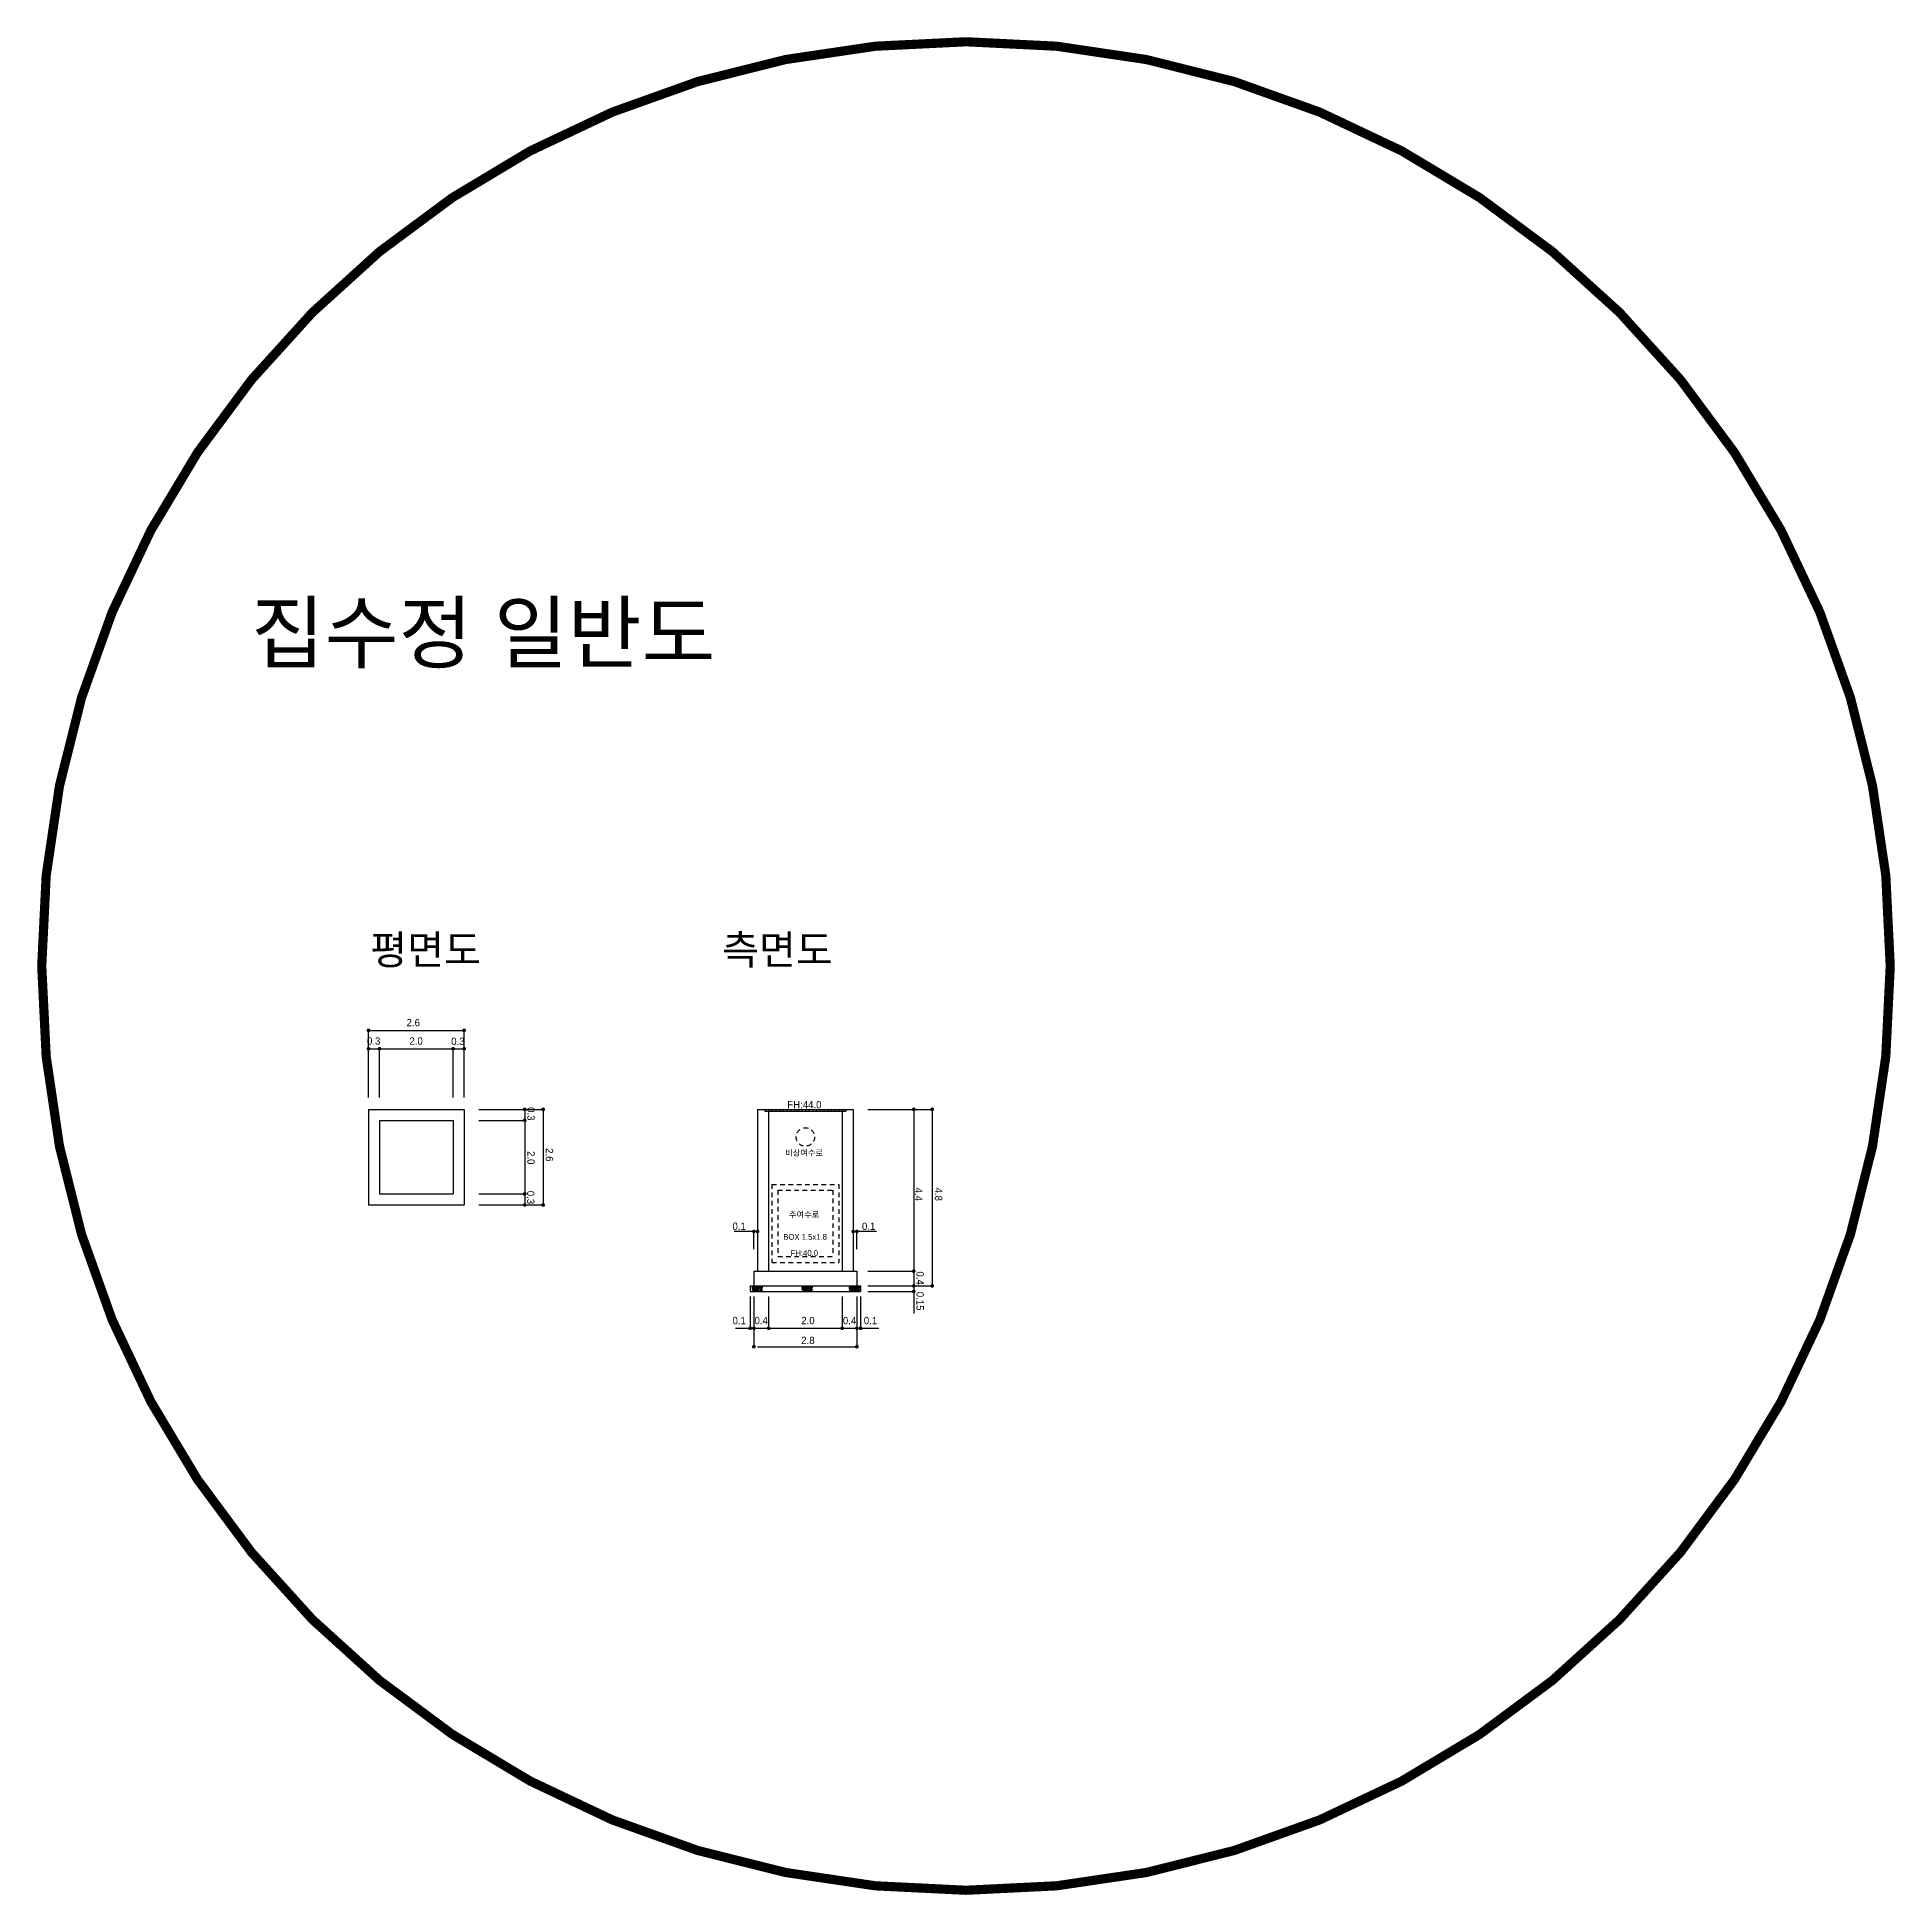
# Model space of a CAD drawing. Extents: x 230860 to 235519, y 342878 to 344985.
# Drawn here: x 230999.2 to 231049.7, y 342892.3 to 342942.8 of the extents above; entities that cross this region are included whole.
import ezdxf
from ezdxf.enums import TextEntityAlignment as Align

# ---------------------------------------------------------------- set-up
doc = ezdxf.new("R2010")
doc.units = 0
doc.linetypes.add('HIDDEN2', pattern=[0.1875, 0.125, -0.0625])
doc.layers.add('ARHT', color=7, linetype='Continuous')
doc.layers.add('storm_집수정', color=4, linetype='Continuous')
doc.layers.add('블럭명', color=7, linetype='Continuous', lineweight=0)
doc.styles.get("Standard").update_dxf_attribs({"font": 'Dotum.TTF'})

msp = doc.modelspace()

# ---------------------------------------------------------------- linework, layer by layer
for p, q in [((231008.186, 342915.801), (231010.786, 342915.801)), ((231008.186, 342913.979), (231008.186, 342915.801)), ((231010.786, 342913.979), (231010.786, 342915.801)), ((231008.186, 342915.301), (231010.786, 342915.301)), ((231008.486, 342913.979), (231008.486, 342915.301)), ((231010.486, 342913.979), (231010.486, 342915.301)), ((231011.182, 342913.654), (231012.933, 342913.654)), ((231011.182, 342913.354), (231012.433, 342913.354)), ((231012.433, 342913.654), (231012.433, 342911.054)), ((231012.933, 342913.654), (231012.933, 342911.054)), ((231021.759, 342913.654), (231023.509, 342913.654)), ((231023.009, 342913.654), (231023.009, 342908.1)), ((231023.509, 342913.654), (231023.509, 342908.854)), ((231011.182, 342911.354), (231012.433, 342911.354)), ((231011.182, 342911.054), (231012.933, 342911.054)), ((231018.762, 342910.333), (231018.129, 342910.333)), ((231018.662, 342909.857), (231018.662, 342910.333)), ((231021.995, 342910.333), (231021.362, 342910.333)), ((231021.462, 342909.857), (231021.462, 342910.333)), ((231021.759, 342909.254), (231023.009, 342909.254)), ((231021.759, 342908.854), (231023.509, 342908.854)), ((231021.759, 342908.704), (231023.009, 342908.704)), ((231018.562, 342908.566), (231018.562, 342907.702)), ((231018.662, 342908.566), (231018.662, 342907.202)), ((231019.062, 342908.566), (231019.062, 342907.702)), ((231021.062, 342908.566), (231021.062, 342907.702)), ((231021.462, 342908.566), (231021.462, 342907.202)), ((231021.562, 342908.566), (231021.562, 342907.702)), ((231018.162, 342907.702), (231022.062, 342907.702)), ((231018.762, 342907.202), (231021.462, 342907.202))]:
    msp.add_line(p, q)
at = {"color": 0, "linetype": 'HIDDEN2'}
for p, q in [((231019.152, 342911.614), (231020.972, 342911.614)), ((231019.152, 342911.614), (231019.152, 342909.494)), ((231019.312, 342911.454), (231019.312, 342909.654)), ((231019.312, 342911.454), (231020.812, 342911.454)), ((231020.812, 342911.454), (231020.812, 342909.654)), ((231020.972, 342911.614), (231020.972, 342909.494)), ((231019.312, 342909.654), (231020.812, 342909.654)), ((231019.152, 342909.494), (231020.972, 342909.494))]:
    msp.add_line(p, q, dxfattribs=at)
at = {"color": 1, "const_width": 0.25}
msp.add_lwpolyline([(230999.303, 342917.55, 1), (231049.553, 342917.55, 1)], format="xyb", close=True, dxfattribs=at)
at = {"const_width": 0.05}
for points in [[(231008.161, 342915.801, 1), (231008.211, 342915.801, 1)], [(231010.761, 342915.801, 1), (231010.811, 342915.801, 1)], [(231008.161, 342915.301, 1), (231008.211, 342915.301, 1)], [(231008.461, 342915.301, 1), (231008.511, 342915.301, 1)], [(231010.461, 342915.301, 1), (231010.511, 342915.301, 1)], [(231010.761, 342915.301, 1), (231010.811, 342915.301, 1)], [(231012.408, 342913.654, 1), (231012.458, 342913.654, 1)], [(231012.908, 342913.654, 1), (231012.958, 342913.654, 1)], [(231022.984, 342913.654, 1), (231023.034, 342913.654, 1)], [(231023.484, 342913.654, 1), (231023.534, 342913.654, 1)], [(231012.408, 342913.354, 1), (231012.458, 342913.354, 1)], [(231012.408, 342911.354, 1), (231012.458, 342911.354, 1)], [(231012.408, 342911.054, 1), (231012.458, 342911.054, 1)], [(231012.908, 342911.054, 1), (231012.958, 342911.054, 1)], [(231018.637, 342910.333, 1), (231018.687, 342910.333, 1)], [(231018.737, 342910.333, 1), (231018.787, 342910.333, 1)], [(231021.337, 342910.333, 1), (231021.387, 342910.333, 1)], [(231021.437, 342910.333, 1), (231021.487, 342910.333, 1)], [(231022.984, 342909.254, 1), (231023.034, 342909.254, 1)], [(231022.984, 342908.854, 1), (231023.034, 342908.854, 1)], [(231022.984, 342908.704, 1), (231023.034, 342908.704, 1)], [(231023.484, 342908.854, 1), (231023.534, 342908.854, 1)], [(231018.537, 342907.702, 1), (231018.587, 342907.702, 1)], [(231018.637, 342907.702, 1), (231018.687, 342907.702, 1)], [(231019.037, 342907.702, 1), (231019.087, 342907.702, 1)], [(231021.037, 342907.702, 1), (231021.087, 342907.702, 1)], [(231021.437, 342907.702, 1), (231021.487, 342907.702, 1)], [(231021.537, 342907.702, 1), (231021.587, 342907.702, 1)], [(231018.637, 342907.202, 1), (231018.687, 342907.202, 1)], [(231021.437, 342907.202, 1), (231021.487, 342907.202, 1)]]:
    msp.add_lwpolyline(points, format="xyb", close=True, dxfattribs=at)
at = {"color": 0, "linetype": 'HIDDEN2'}
msp.add_circle((231020.062, 342912.903), 0.25, dxfattribs=at)
at = {"layer": 'ARHT', "color": 11, "linetype": 'Continuous'}
for centre, radius, start, end in [((231018.624, 342908.804), 0.0128, 145.2845, 298.9156), ((231018.634, 342908.812), 0.0206, 44.87, 182.678), ((231018.634, 342908.773), 0.0206, 44.87, 182.678), ((231018.662, 342908.774), 0.0481, 182.678, 257.4041), ((231018.632, 342908.814), 0.0215, 265.6627, 26.4299), ((231018.648, 342908.823), 0.00337, 4.1475, 73.1934), ((231018.378, 342908.585), 0.338, 30.0674, 36.8593), ((231018.655, 342908.745), 0.0182, 257.4041, 30.0674), ((231018.693, 342908.772), 0.0616, 79.7813, 131.5714), ((231018.695, 342908.875), 0.0719, 232.6488, 282.9108), ((231018.676, 342908.785), 0.0206, 44.87, 182.678), ((231018.669, 342908.781), 0.0143, 169.2856, 313.1112), ((231018.691, 342908.745), 0.0178, 154.5657, 281.7699), ((231018.695, 342908.753), 0.0206, 44.87, 182.678), ((231018.683, 342908.789), 0.0182, 257.4041, 30.0674), ((231018.692, 342908.784), 0.0157, 62.0906, 93.7289), ((231018.698, 342908.745), 0.0182, 257.4041, 30.0674), ((231018.723, 342908.788), 0.0218, 43.2378, 176.8603), ((231018.731, 342908.787), 0.0293, 175.4289, 272.3895), ((231018.704, 342908.82), 0.0129, 313.4723, 91.2802), ((231018.671, 342908.749), 0.0436, 7.4707, 26.3965), ((231018.703, 342908.81), 0.00981, 330.6929, 2.3312), ((231018.755, 342908.699), 0.0672, 54.325, 127.3845), ((231018.751, 342908.766), 0.0392, 200.4022, 283.5482), ((231018.728, 342908.821), 0.0117, 108.0141, 272.5405), ((231018.724, 342908.759), 0.0736, 77.3553, 90.1208), ((231018.74, 342908.817), 0.0137, 214.6574, 341.8616), ((231018.73, 342908.776), 0.0184, 274.4012, 46.1403), ((231018.7, 342908.783), 0.0436, 7.4707, 26.3965), ((231018.744, 342908.82), 0.011, 318.426, 110.8137), ((231018.802, 342908.791), 0.0568, 131.9456, 204.0622), ((231018.756, 342908.782), 0.0157, 247.706, 279.3443), ((231018.771, 342908.78), 0.0181, 226.175, 14.9687), ((231018.768, 342908.752), 0.0256, 250.8279, 0.6062), ((231018.747, 342908.794), 0.0425, 346.9009, 66.6148), ((231018.811, 342908.768), 0.0245, 52.6675, 177.6343), ((231018.835, 342908.776), 0.0491, 188.0168, 262.0051), ((231018.801, 342908.804), 0.0128, 145.2845, 298.9156), ((231018.811, 342908.812), 0.0206, 44.87, 182.678), ((231018.794, 342908.753), 0.000596, 270.2893, 89.7107), ((231018.809, 342908.814), 0.0215, 265.6627, 26.4299), ((231018.825, 342908.823), 0.00337, 4.1475, 73.1934), ((231018.555, 342908.585), 0.338, 30.0674, 36.8593), ((231018.832, 342908.745), 0.0182, 257.4041, 30.0674), ((231018.87, 342908.772), 0.0616, 79.7813, 131.5714), ((231018.872, 342908.875), 0.0719, 232.6488, 282.9108), ((231018.853, 342908.785), 0.0206, 44.87, 182.678), ((231018.846, 342908.781), 0.0143, 169.2856, 313.1112), ((231018.867, 342908.745), 0.0178, 154.5657, 281.7699), ((231018.872, 342908.753), 0.0206, 44.87, 182.678), ((231018.86, 342908.789), 0.0182, 257.4041, 30.0674), ((231018.869, 342908.784), 0.0157, 62.0906, 93.7289), ((231018.875, 342908.745), 0.0182, 257.4041, 30.0674), ((231018.883, 342908.818), 0.0143, 290.9433, 101.2247), ((231018.908, 342908.767), 0.0216, 177.5563, 216.3109), ((231019.98, 342908.804), 0.0128, 145.2845, 298.9156), ((231019.99, 342908.812), 0.0206, 44.87, 182.678), ((231019.99, 342908.773), 0.0206, 44.87, 182.678), ((231020.017, 342908.774), 0.0481, 182.678, 257.4041), ((231019.988, 342908.814), 0.0215, 265.6627, 26.4299), ((231020.004, 342908.823), 0.00337, 4.1475, 73.1934), ((231019.734, 342908.585), 0.338, 30.0674, 36.8593), ((231020.048, 342908.772), 0.0616, 79.7813, 131.5714), ((231020.051, 342908.875), 0.0719, 232.6488, 282.9108), ((231020.011, 342908.745), 0.0182, 257.4041, 30.0674), ((231020.032, 342908.785), 0.0206, 44.87, 182.678), ((231020.025, 342908.781), 0.0143, 169.2856, 313.1112), ((231020.046, 342908.745), 0.0178, 154.5657, 281.7699), ((231020.051, 342908.753), 0.0206, 44.87, 182.678), ((231020.039, 342908.789), 0.0182, 257.4041, 30.0674), ((231020.047, 342908.784), 0.0157, 62.0906, 93.7289), ((231020.054, 342908.745), 0.0182, 257.4041, 30.0674), ((231020.079, 342908.788), 0.0218, 43.2378, 176.8603), ((231020.086, 342908.787), 0.0293, 175.4289, 272.3895), ((231020.06, 342908.82), 0.0129, 313.4723, 91.2802), ((231020.026, 342908.749), 0.0436, 7.4707, 26.3965), ((231020.059, 342908.81), 0.00981, 330.6929, 2.3312), ((231020.11, 342908.699), 0.0672, 54.325, 127.3845), ((231020.106, 342908.766), 0.0392, 200.4022, 283.5482), ((231020.084, 342908.821), 0.0117, 108.0141, 272.5405), ((231020.08, 342908.759), 0.0736, 77.3553, 90.1208), ((231020.095, 342908.817), 0.0137, 214.6574, 341.8616), ((231020.086, 342908.776), 0.0184, 274.4012, 46.1403), ((231020.056, 342908.783), 0.0436, 7.4707, 26.3965), ((231020.1, 342908.82), 0.011, 318.426, 110.8137), ((231020.158, 342908.791), 0.0568, 131.9456, 204.0622), ((231020.112, 342908.782), 0.0157, 247.706, 279.3443), ((231020.127, 342908.78), 0.0181, 226.175, 14.9687), ((231020.124, 342908.752), 0.0256, 250.8279, 0.6062), ((231020.103, 342908.794), 0.0425, 346.9009, 66.6148), ((231020.167, 342908.768), 0.0245, 52.6675, 177.6343), ((231020.191, 342908.776), 0.0491, 188.0168, 262.0051), ((231020.157, 342908.804), 0.0128, 145.2845, 298.9156), ((231020.167, 342908.812), 0.0206, 44.87, 182.678), ((231020.15, 342908.753), 0.000596, 270.2893, 89.7107), ((231020.165, 342908.814), 0.0215, 265.6627, 26.4299), ((231020.181, 342908.823), 0.00337, 4.1475, 73.1934), ((231019.911, 342908.585), 0.338, 30.0674, 36.8593), ((231020.225, 342908.772), 0.0616, 79.7813, 131.5714), ((231020.228, 342908.875), 0.0719, 232.6488, 282.9108), ((231020.188, 342908.745), 0.0182, 257.4041, 30.0674), ((231020.209, 342908.785), 0.0206, 44.87, 182.678), ((231020.202, 342908.781), 0.0143, 169.2856, 313.1112), ((231020.223, 342908.745), 0.0178, 154.5657, 281.7699), ((231020.228, 342908.753), 0.0206, 44.87, 182.678), ((231020.216, 342908.789), 0.0182, 257.4041, 30.0674), ((231020.224, 342908.784), 0.0157, 62.0906, 93.7289), ((231020.231, 342908.745), 0.0182, 257.4041, 30.0674), ((231020.239, 342908.818), 0.0143, 290.9433, 101.2247), ((231020.264, 342908.767), 0.0216, 177.5563, 216.3109), ((231021.265, 342908.804), 0.0128, 145.2845, 298.9156), ((231021.275, 342908.812), 0.0206, 44.87, 182.678), ((231021.275, 342908.773), 0.0206, 44.87, 182.678), ((231021.302, 342908.774), 0.0481, 182.678, 257.4041), ((231021.272, 342908.814), 0.0215, 265.6627, 26.4299), ((231021.288, 342908.823), 0.00337, 4.1475, 73.1934), ((231021.019, 342908.585), 0.338, 30.0674, 36.8593), ((231021.333, 342908.772), 0.0616, 79.7813, 131.5714), ((231021.336, 342908.875), 0.0719, 232.6488, 282.9108), ((231021.296, 342908.745), 0.0182, 257.4041, 30.0674), ((231021.316, 342908.785), 0.0206, 44.87, 182.678), ((231021.31, 342908.781), 0.0143, 169.2856, 313.1112), ((231021.331, 342908.745), 0.0178, 154.5657, 281.7699), ((231021.336, 342908.753), 0.0206, 44.87, 182.678), ((231021.324, 342908.789), 0.0182, 257.4041, 30.0674), ((231021.332, 342908.784), 0.0157, 62.0906, 93.7289), ((231021.339, 342908.745), 0.0182, 257.4041, 30.0674), ((231021.364, 342908.788), 0.0218, 43.2378, 176.8603), ((231021.371, 342908.787), 0.0293, 175.4289, 272.3895), ((231021.344, 342908.82), 0.0129, 313.4723, 91.2802), ((231021.311, 342908.749), 0.0436, 7.4707, 26.3965), ((231021.343, 342908.81), 0.00981, 330.6929, 2.3312), ((231021.395, 342908.699), 0.0672, 54.325, 127.3845), ((231021.391, 342908.766), 0.0392, 200.4022, 283.5482), ((231021.368, 342908.821), 0.0117, 108.0141, 272.5405), ((231021.365, 342908.759), 0.0736, 77.3553, 90.1208), ((231021.38, 342908.817), 0.0137, 214.6574, 341.8616), ((231021.371, 342908.776), 0.0184, 274.4012, 46.1403), ((231021.34, 342908.783), 0.0436, 7.4707, 26.3965), ((231021.385, 342908.82), 0.011, 318.426, 110.8137), ((231021.443, 342908.791), 0.0568, 131.9456, 204.0622), ((231021.397, 342908.782), 0.0157, 247.706, 279.3443), ((231021.412, 342908.78), 0.0181, 226.175, 14.9687), ((231021.409, 342908.752), 0.0256, 250.8279, 0.6062), ((231021.388, 342908.794), 0.0425, 346.9009, 66.6148), ((231021.451, 342908.768), 0.0245, 52.6675, 177.6343), ((231021.475, 342908.776), 0.0491, 188.0168, 262.0051), ((231021.442, 342908.804), 0.0128, 145.2845, 298.9156), ((231021.452, 342908.812), 0.0206, 44.87, 182.678), ((231021.434, 342908.753), 0.000596, 270.2893, 89.7107), ((231021.449, 342908.814), 0.0215, 265.6627, 26.4299), ((231021.465, 342908.823), 0.00337, 4.1475, 73.1934), ((231021.196, 342908.585), 0.338, 30.0674, 36.8593), ((231021.51, 342908.772), 0.0616, 79.7813, 131.5714), ((231021.513, 342908.875), 0.0719, 232.6488, 282.9108), ((231021.473, 342908.745), 0.0182, 257.4041, 30.0674), ((231021.493, 342908.785), 0.0206, 44.87, 182.678), ((231021.487, 342908.781), 0.0143, 169.2856, 313.1112), ((231021.508, 342908.745), 0.0178, 154.5657, 281.7699), ((231021.512, 342908.753), 0.0206, 44.87, 182.678), ((231021.501, 342908.789), 0.0182, 257.4041, 30.0674), ((231021.509, 342908.784), 0.0157, 62.0906, 93.7289), ((231021.516, 342908.745), 0.0182, 257.4041, 30.0674), ((231021.524, 342908.818), 0.0143, 290.9433, 101.2247), ((231021.549, 342908.767), 0.0216, 177.5563, 216.3109)]:
    msp.add_arc(centre, radius, start, end, dxfattribs=at)
at = {"layer": 'storm_집수정', "color": 3}
for p, q in [((231008.186, 342913.654), (231010.786, 342913.654)), ((231008.186, 342913.654), (231008.186, 342911.054)), ((231008.486, 342913.354), (231010.486, 342913.354)), ((231008.486, 342913.354), (231008.486, 342911.354)), ((231010.486, 342913.354), (231010.486, 342911.354)), ((231010.786, 342913.654), (231010.786, 342911.054)), ((231018.762, 342913.654), (231021.362, 342913.654)), ((231018.762, 342913.654), (231018.762, 342909.254)), ((231018.962, 342913.654), (231018.962, 342913.604)), ((231018.962, 342913.604), (231021.162, 342913.604)), ((231019.062, 342913.654), (231019.062, 342913.604)), ((231019.062, 342913.604), (231019.062, 342909.254)), ((231019.162, 342913.654), (231019.162, 342913.604)), ((231019.162, 342913.654), (231019.162, 342913.604)), ((231019.262, 342913.654), (231019.262, 342913.604)), ((231019.362, 342913.654), (231019.362, 342913.604)), ((231019.462, 342913.654), (231019.462, 342913.604)), ((231019.562, 342913.654), (231019.562, 342913.604)), ((231019.662, 342913.654), (231019.662, 342913.604)), ((231019.762, 342913.654), (231019.762, 342913.604)), ((231019.862, 342913.654), (231019.862, 342913.604)), ((231019.962, 342913.654), (231019.962, 342913.604)), ((231020.062, 342913.654), (231020.062, 342913.604)), ((231020.162, 342913.654), (231020.162, 342913.604)), ((231020.262, 342913.654), (231020.262, 342913.604)), ((231020.362, 342913.654), (231020.362, 342913.604)), ((231020.462, 342913.654), (231020.462, 342913.604)), ((231020.562, 342913.654), (231020.562, 342913.604)), ((231020.662, 342913.654), (231020.662, 342913.604)), ((231020.762, 342913.654), (231020.762, 342913.604)), ((231020.862, 342913.654), (231020.862, 342913.604)), ((231020.962, 342913.654), (231020.962, 342913.604)), ((231021.062, 342913.654), (231021.062, 342913.604)), ((231021.062, 342913.604), (231021.062, 342909.254)), ((231021.162, 342913.654), (231021.162, 342913.604)), ((231021.362, 342913.654), (231021.362, 342909.254)), ((231008.486, 342911.354), (231010.486, 342911.354)), ((231008.186, 342911.054), (231010.786, 342911.054)), ((231018.662, 342909.254), (231021.462, 342909.254)), ((231018.662, 342909.254), (231018.662, 342908.854)), ((231021.462, 342909.254), (231021.462, 342908.854)), ((231018.562, 342908.854), (231021.562, 342908.854)), ((231018.562, 342908.854), (231018.562, 342908.704)), ((231018.562, 342908.704), (231021.562, 342908.704)), ((231021.562, 342908.854), (231021.562, 342908.704))]:
    msp.add_line(p, q, dxfattribs=at)

# ---------------------------------------------------------------- texts
at = {"layer": '블럭명'}
for s, height, p in [('집수정 일반도', 1.6, (231011.304, 342926.613)), ('평면도', 0.8, (231009.74, 342917.993)), ('측면도', 0.8, (231019.302, 342917.993)), ('2.6', 0.2, (231009.403, 342916.012)), ('0.3', 0.2, (231008.326, 342915.512)), ('2.0', 0.2, (231009.481, 342915.512)), ('0.3', 0.2, (231010.616, 342915.503)), ('FH:44.0', 0.2, (231020.035, 342913.783)), ('비상여수로', 0.16, (231020.027, 342912.471)), ('주여수로', 0.16, (231020.027, 342910.792)), ('0.1', 0.2, (231018.262, 342910.475)), ('BOX 1.5x1.8', 0.16, (231020.054, 342910.187)), ('0.1', 0.2, (231021.782, 342910.475)), ('FH:40.0', 0.16, (231020.035, 342909.749)), ('0.1', 0.2, (231018.262, 342907.913)), ('0.4', 0.2, (231018.86, 342907.913)), ('2.0', 0.2, (231020.131, 342907.913)), ('0.4', 0.2, (231021.264, 342907.913)), ('0.1', 0.2, (231021.833, 342907.913)), ('2.8', 0.2, (231020.131, 342907.373))]:
    msp.add_text(s, height=height, dxfattribs=at).set_placement(p, align=Align.MIDDLE_CENTER)
for s, p in [('0.3', (231012.605, 342913.533)), ('2.0', (231012.605, 342912.339)), ('2.6', (231013.105, 342912.417)), ('0.3', (231012.597, 342911.258)), ('4.4', (231023.139, 342911.345)), ('4.8', (231023.682, 342911.345)), ('0.4', (231023.182, 342909.066)), ('0.15', (231023.182, 342908.439))]:
    msp.add_text(s, height=0.2, rotation=270, dxfattribs=at).set_placement(p, align=Align.MIDDLE_CENTER)

doc.saveas('drawing.dxf')
